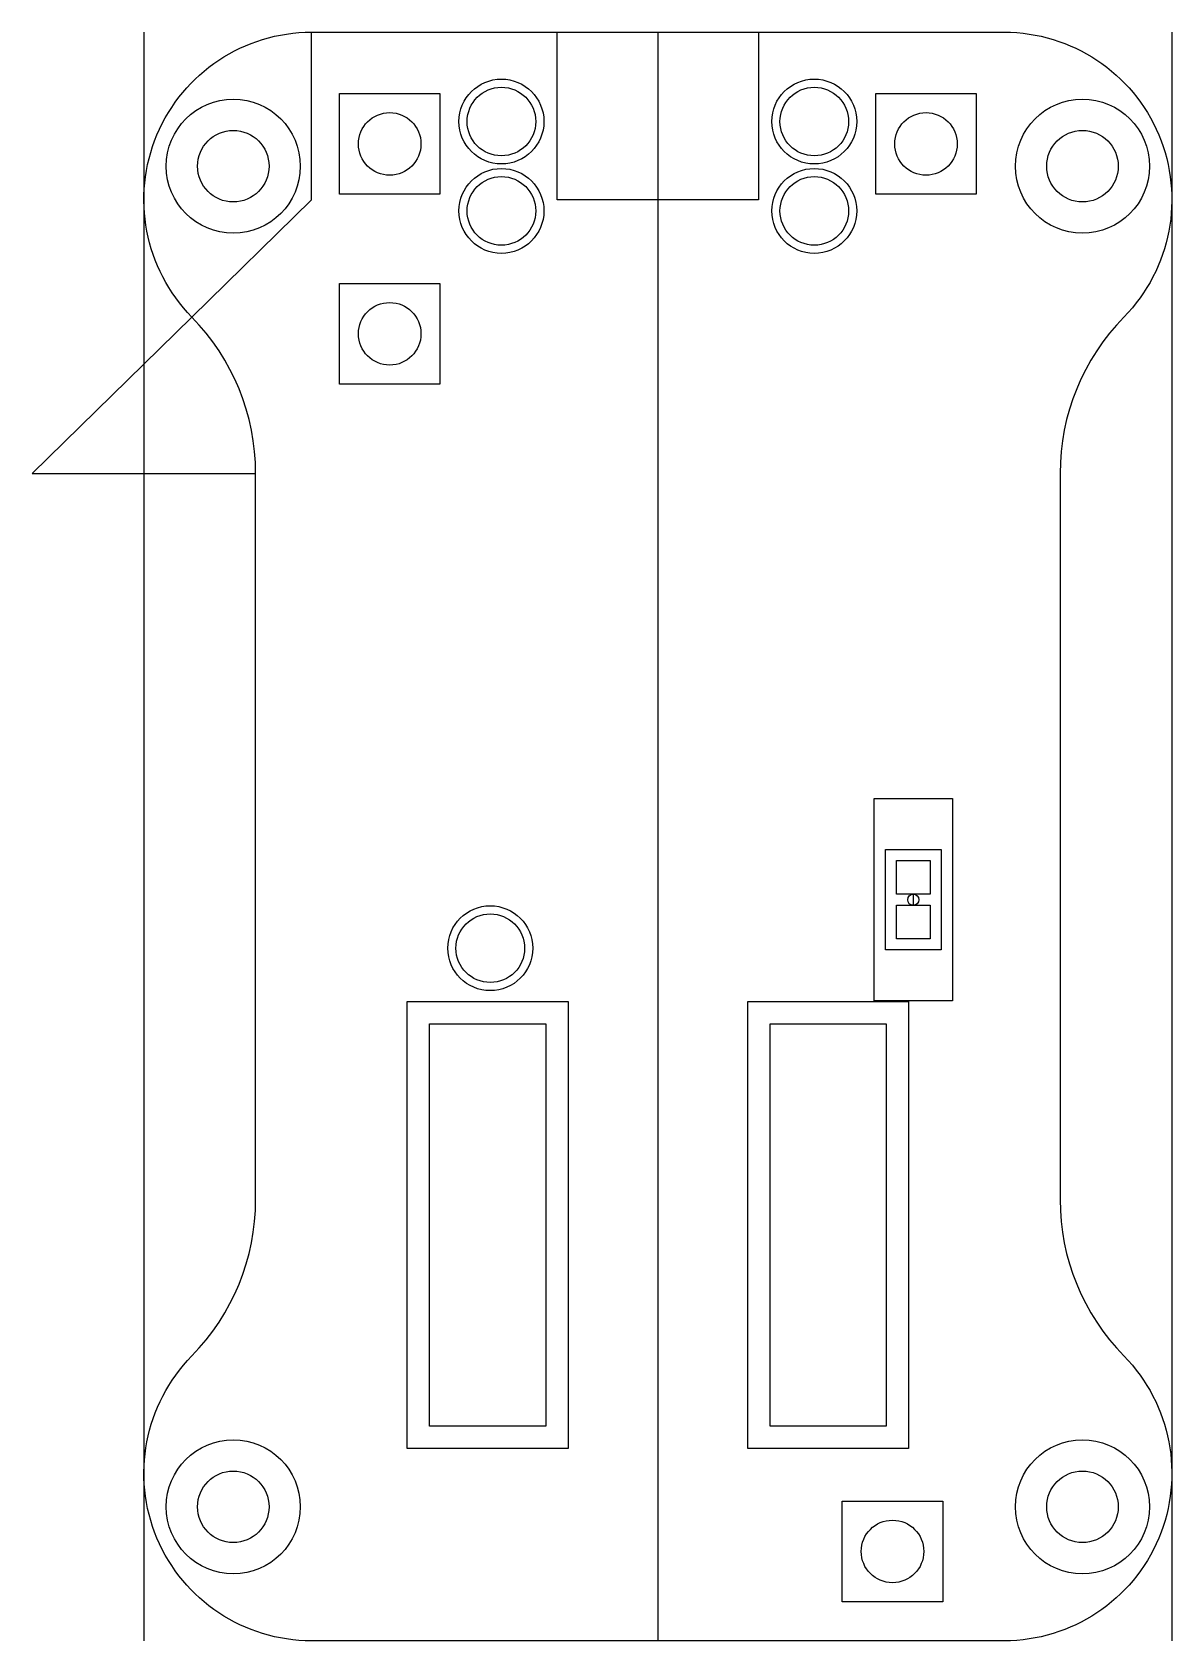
# Model space of a CAD drawing. Header units: millimetres. Extents: x 67.2 to 118.2, y -93.5 to -21.5.
import ezdxf

# ---------------------------------------------------------------- set-up
doc = ezdxf.new("R2010")
doc.units = ezdxf.units.MM
doc.layers.get('0').update_dxf_attribs({"linetype": 'CONTINUOUS'})

msp = doc.modelspace()

# ---------------------------------------------------------------- linework, layer by layer
for p, q in [((72.25, -21.495), (72.25, -93.495)), ((79.75, -28.995), (79.75, -21.495)), ((95.25, -21.495), (95.25, -93.495)), ((118.25, -21.495), (118.25, -93.495)), ((79.75, -28.995), (74.393, -34.244)), ((67.25, -41.242), (74.393, -34.244)), ((67.25, -41.242), (77.25, -41.242)), ((106.68, -60.075), (106.68, -60.575))]:
    msp.add_line(p, q)
msp.add_lwpolyline([(79.75, -21.495), (110.75, -21.495, -0.664495), (116.107, -34.244, 0.196262), (113.25, -41.242), (113.25, -73.748, 0.196262), (116.107, -80.746, -0.664495), (110.75, -93.495), (79.75, -93.495, -0.664495), (74.393, -80.746, 0.196262), (77.25, -73.748), (77.25, -41.242, 0.196262), (74.393, -34.244, -0.664495)], format="xyb", close=True)
for points in [[(90.75, -21.495), (99.75, -21.495), (99.75, -28.995), (90.75, -28.995)], [(81, -24.245), (85.5, -24.245), (85.5, -28.745), (81, -28.745)], [(105, -24.245), (109.5, -24.245), (109.5, -28.745), (105, -28.745)], [(81, -32.745), (85.5, -32.745), (85.5, -37.245), (81, -37.245)], [(104.93, -55.8), (108.43, -55.8), (108.43, -64.85), (104.93, -64.85)], [(105.43, -58.075), (107.93, -58.075), (107.93, -62.575), (105.43, -62.575)], [(105.93, -58.575), (107.43, -58.575), (107.43, -60.075), (105.93, -60.075)], [(105.93, -60.575), (107.43, -60.575), (107.43, -62.075), (105.93, -62.075)], [(91.23, -64.882), (91.23, -84.882), (84.03, -84.882), (84.03, -64.882)], [(106.47, -84.882), (99.27, -84.882), (99.27, -64.882), (106.47, -64.882)], [(85.03, -65.882), (90.23, -65.882), (90.23, -83.882), (85.03, -83.882)], [(100.27, -65.882), (105.47, -65.882), (105.47, -83.882), (100.27, -83.882)], [(103.5, -87.245), (108, -87.245), (108, -91.745), (103.5, -91.745)]]:
    msp.add_lwpolyline(points, close=True)
for centre, radius in [((88.25, -25.495), 1.9), ((102.25, -25.495), 1.9), ((88.25, -25.495), 1.535), ((102.25, -25.495), 1.535), ((76.25, -27.495), 3), ((83.25, -26.495), 1.4), ((107.25, -26.495), 1.4), ((114.25, -27.495), 3), ((76.25, -27.495), 1.6), ((114.25, -27.495), 1.6), ((88.25, -29.495), 1.9), ((88.25, -29.495), 1.535), ((102.25, -29.495), 1.9), ((102.25, -29.495), 1.535), ((83.25, -34.995), 1.4), ((106.68, -60.325), 0.25), ((87.75, -62.495), 1.9), ((87.75, -62.495), 1.535), ((76.25, -87.495), 3), ((114.25, -87.495), 3), ((76.25, -87.495), 1.6), ((114.25, -87.495), 1.6), ((105.75, -89.495), 1.4)]:
    msp.add_circle(centre, radius)

doc.saveas('drawing.dxf')
